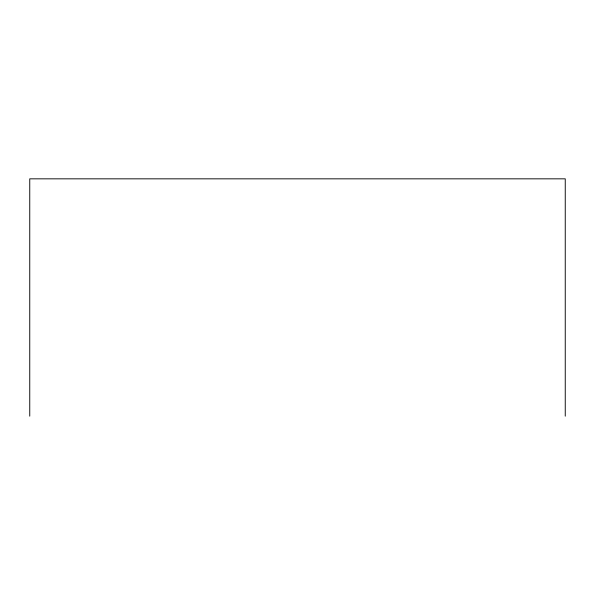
<?xml version="1.0" encoding="UTF-8"?>
<svg xmlns="http://www.w3.org/2000/svg" width="595" height="595" viewBox="0 0 595 595"><rect width="100%" height="100%" fill="white"/><g stroke="black" fill="none" stroke-linecap="round" stroke-linejoin="round"><path stroke-width="0.89" d="M565.25 416.165L565.25 178.835L29.75 178.835L29.75 416.165"/></g></svg>
